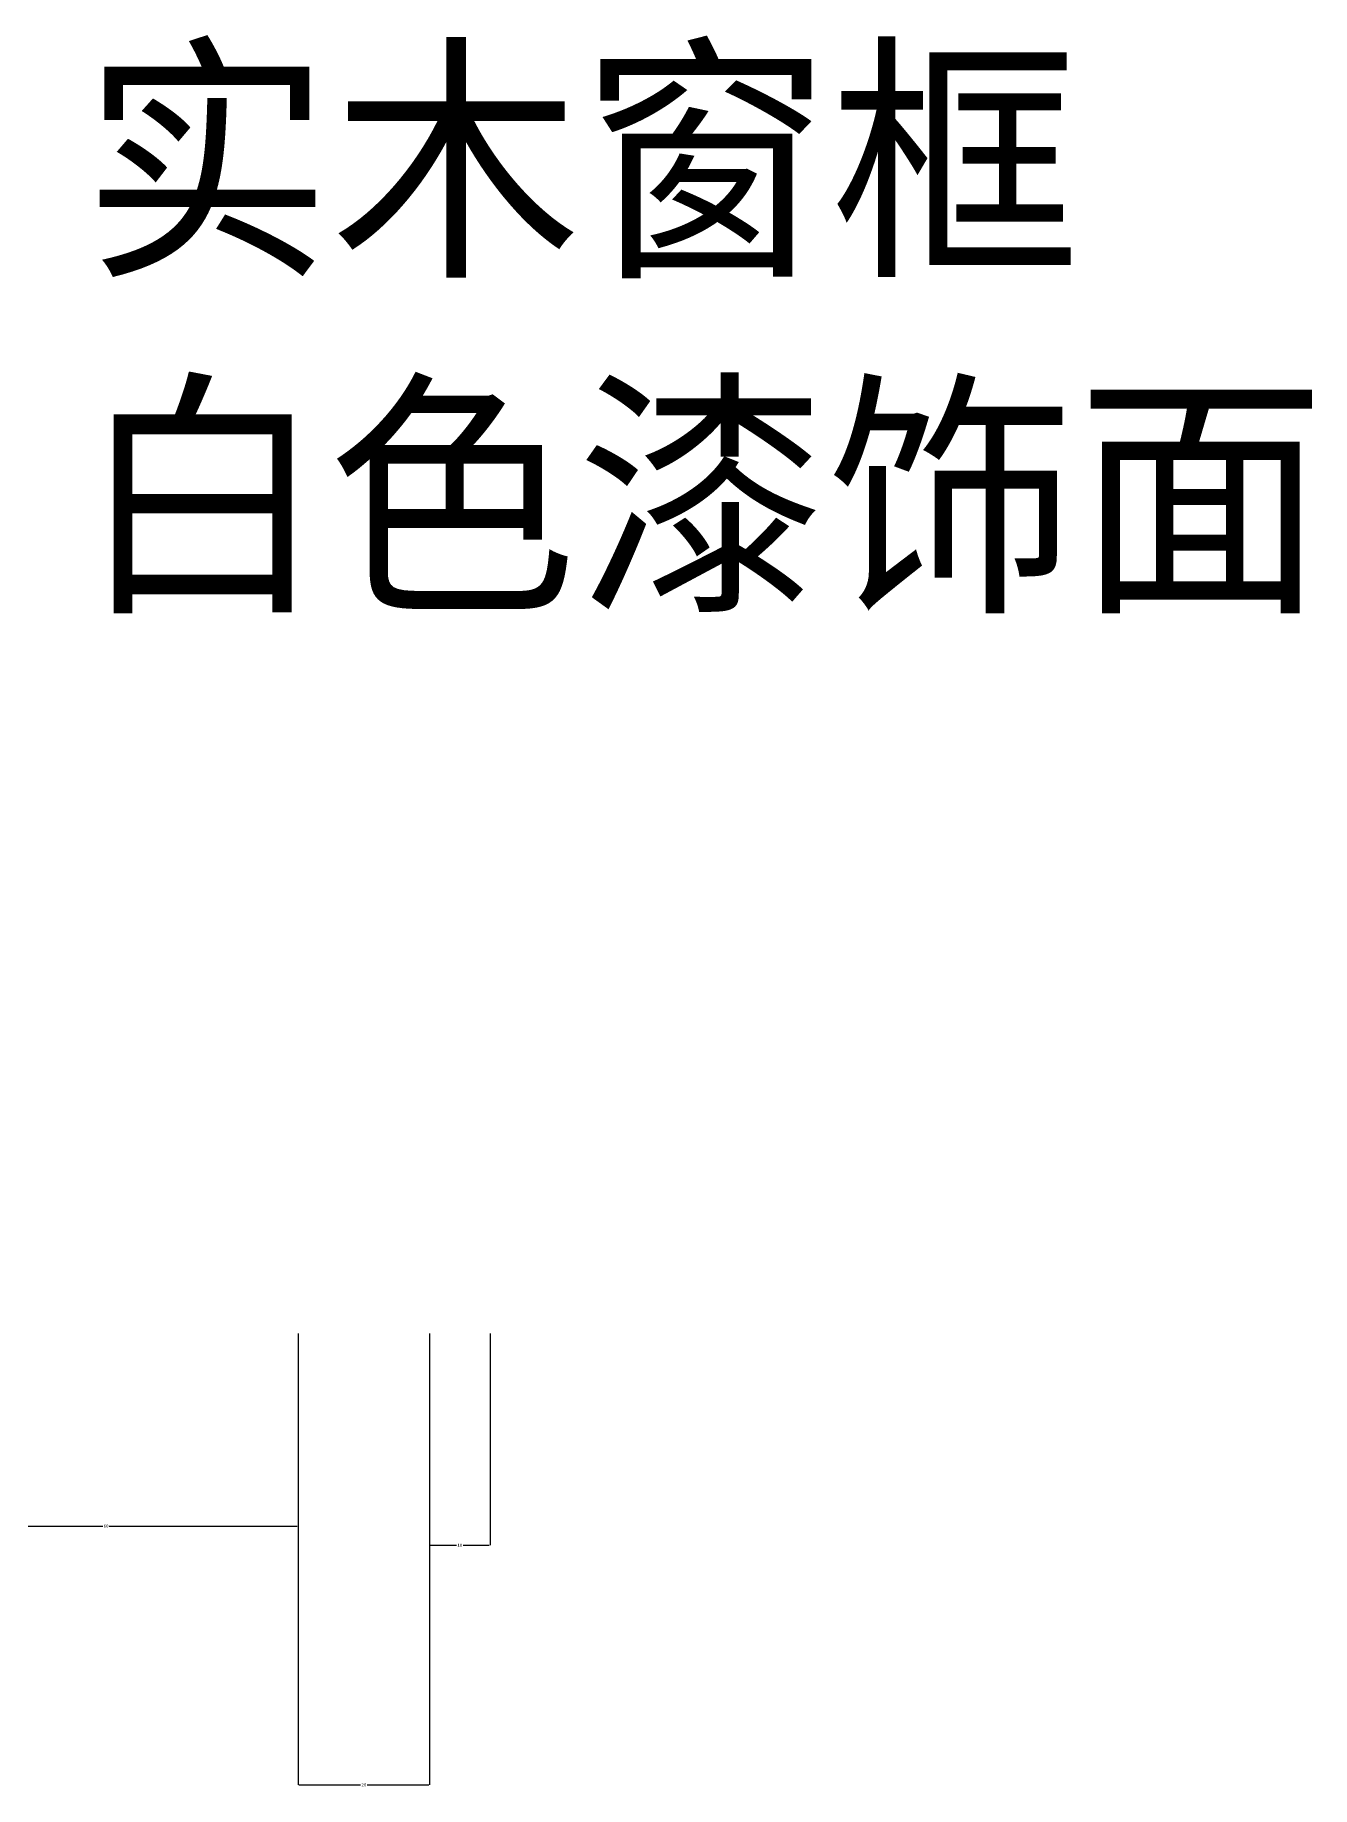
# Model space of a CAD drawing. Header units: metres. Extents: x 172 to 5375, y 420 to 6939.
# Drawn here: x 4862 to 5261, y 2864 to 3412 of the extents above; entities that cross this region are included whole.
import ezdxf

# ---------------------------------------------------------------- set-up
doc = ezdxf.new("R2010")
doc.units = ezdxf.units.M
doc.layers.add('DIM', color=3, linetype='Continuous')
doc.layers.add('TEXT', color=3, linetype='Continuous')
doc.dimstyles.get("Standard").update_dxf_attribs({"dimtxt": 2.5, "dimasz": 2.5, "dimexe": 1.25, "dimexo": 0.625, "dimtad": 1, "dimcen": 2.5, "dimazin": 3, "dimtfac": 1, "dimtmove": 0, "dimatfit": 3})

# ---------------------------------------------------------------- blocks, each defined once
blk = doc.blocks.new('*D20')
for p, q in [((4985.42, 3005.97), (4985.42, 2939.79)), ((5004.32, 3005.97), (5004.32, 2939.79)), ((4985.67, 2939.79), (4993.87, 2939.79)), ((4995.87, 2939.79), (5004.07, 2939.79))]:
    blk.add_line(p, q)
at = {"layer": 'Defpoints'}
for p in [(4985.42, 3005.97), (5004.32, 3005.97), (4985.42, 2939.79)]:
    blk.add_point(p, dxfattribs=at)
at = {"layer": 'DIM', "insert": (4994.87, 2939.79), "char_height": 1, "attachment_point": 5}
blk.add_mtext('10', dxfattribs=at)
blk = doc.blocks.new('*D21')
for p, q in [((4944.32, 3005.97), (4944.32, 2864.92)), ((4985.42, 3005.97), (4985.42, 2864.92)), ((4944.57, 2864.92), (4963.87, 2864.92)), ((4965.87, 2864.92), (4985.17, 2864.92))]:
    blk.add_line(p, q)
at = {"layer": 'Defpoints'}
for p in [(4944.32, 3005.97), (4985.42, 3005.97), (4944.32, 2864.92)]:
    blk.add_point(p, dxfattribs=at)
at = {"layer": 'DIM', "insert": (4964.87, 2864.92), "char_height": 1, "attachment_point": 5}
blk.add_mtext('20', dxfattribs=at)
blk = doc.blocks.new('*D28')
for p, q in [((4824.32, 3005.97), (4824.32, 2945.79)), ((4944.32, 3005.97), (4944.32, 2945.79)), ((4824.57, 2945.79), (4883.32, 2945.79)), ((4885.32, 2945.79), (4944.07, 2945.79))]:
    blk.add_line(p, q)
at = {"layer": 'Defpoints'}
for p in [(4824.32, 3005.97), (4944.32, 3005.97), (4824.32, 2945.79)]:
    blk.add_point(p, dxfattribs=at)
at = {"layer": 'DIM', "insert": (4884.32, 2945.79), "char_height": 1, "attachment_point": 5}
blk.add_mtext('60', dxfattribs=at)

msp = doc.modelspace()

# ---------------------------------------------------------------- texts
at = {"layer": 'TEXT'}
for s, p in [('实木窗框', (4876.73, 3342.37)), ('白色漆饰面', (4875.42, 3237.49))]:
    msp.add_text(s, height=60, dxfattribs=at).set_placement(p)

# ---------------------------------------------------------------- dimensions: what is measured, and where the dimension line sits
at = {"layer": 'DIM'}
for base, p1, p2, text, picture, middle in [((4824.32, 2945.79), (4824.32, 3005.97), (4944.32, 3005.97), '60', '*D28', (4884.32, 2945.79)), ((4944.32, 2864.92), (4944.32, 3005.97), (4985.42, 3005.97), '20', '*D21', (4964.87, 2864.92)), ((4985.42, 2939.79), (4985.42, 3005.97), (5004.32, 3005.97), '10', '*D20', (4994.87, 2939.79))]:
    dim = msp.add_linear_dim(base=base, p1=p1, p2=p2, text=text, dimstyle='Standard', dxfattribs=at)
    dim.commit()
    dim.dimension.update_dxf_attribs({"geometry": picture, "text_midpoint": middle})

doc.saveas('drawing.dxf')
